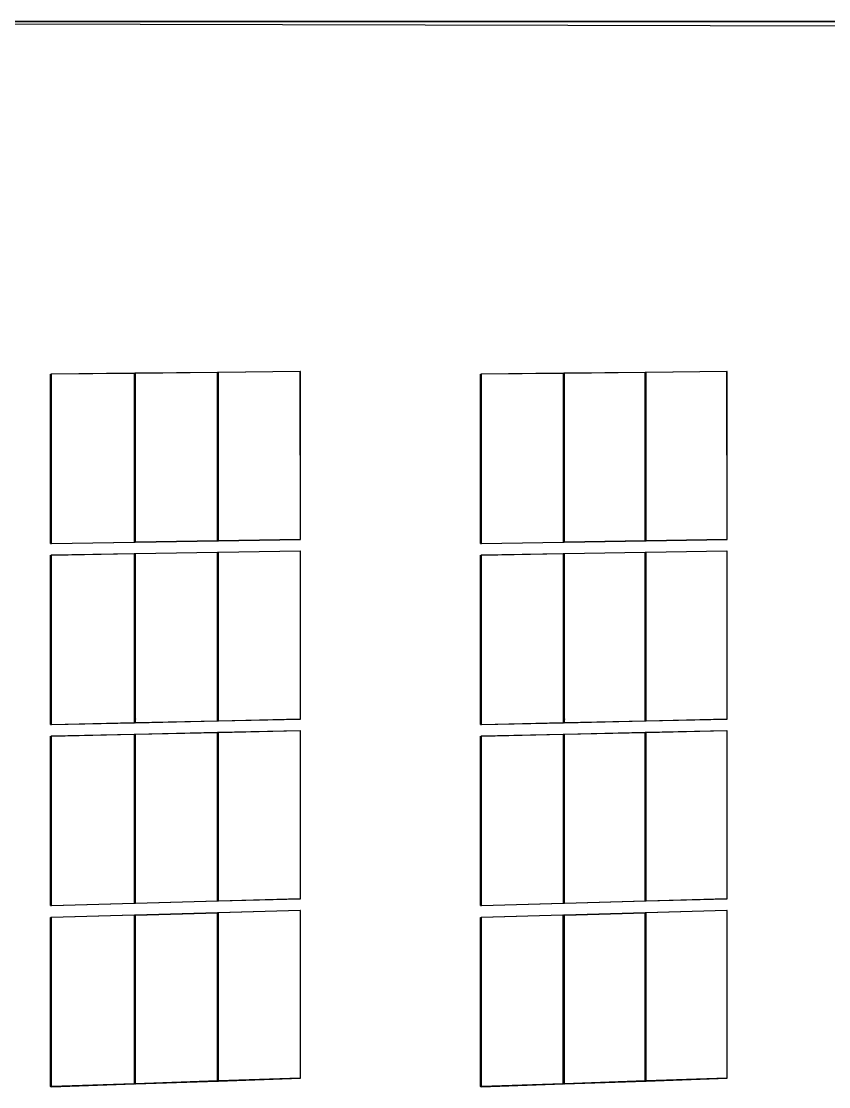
# Model space of a CAD drawing. Header units: inches. Extents: x -3457 to 3579, y -2730 to 2631.
# Drawn here: x -1079 to -540, y -709 to 2 of the extents above; entities that cross this region are included whole.
import ezdxf

# ---------------------------------------------------------------- set-up
doc = ezdxf.new("R2010")
doc.units = ezdxf.units.IN
doc.header["$MEASUREMENT"] = 0

msp = doc.modelspace()

# ---------------------------------------------------------------- linework, layer by layer
for p, q in [((-2886.52, 2.08), (-1.72, 2.08)), ((-1791.26, 2.06), (-1.7, -2.06)), ((-1791.26, 2.06), (-1.7, 2.06)), ((-1059.73, -346.32), (-1059.73, -233.45)), ((-1059.73, -233.45), (-1059.47, -233.49)), ((-1059.73, -233.45), (-1059.35, -233.45)), ((-1059.47, -346.32), (-1059.47, -233.49)), ((-1059.35, -233.49), (-1059.47, -233.49)), ((-1003.98, -232.84), (-1059.35, -233.45)), ((-1059.35, -233.45), (-1059.09, -233.49)), ((-1059.35, -233.45), (-1059.35, -233.49)), ((-1059.35, -233.49), (-1059.35, -346.32)), ((-1059.09, -233.49), (-1059.35, -233.49)), ((-1003.98, -232.88), (-1059.09, -233.49)), ((-1059.09, -346.32), (-1059.09, -233.49)), ((-1003.98, -232.84), (-1003.71, -232.87)), ((-1003.98, -232.84), (-1003.98, -232.88)), ((-1003.71, -232.87), (-1003.98, -232.88)), ((-1003.98, -232.88), (-1003.98, -345.41)), ((-1003.71, -345.47), (-1003.71, -232.87)), ((-1003.68, -345.41), (-1003.68, -232.83)), ((-1003.68, -232.83), (-1003.42, -232.87)), ((-1003.42, -345.46), (-1003.42, -232.87)), ((-1003.03, -232.87), (-1003.42, -232.87)), ((-948.32, -232.22), (-1003.3, -232.83)), ((-1003.3, -232.83), (-1003.03, -232.87)), ((-1003.3, -232.83), (-1003.3, -345.4)), ((-948.32, -232.26), (-1003.03, -232.87)), ((-1003.03, -345.4), (-1003.03, -232.87)), ((-948.23, -232.22), (-948.32, -232.22)), ((-948.32, -232.26), (-948.32, -232.22)), ((-948.32, -232.22), (-948.23, -232.23)), ((-948.32, -344.5), (-948.32, -232.26)), ((-948.23, -232.26), (-948.32, -232.26)), ((-948.23, -232.22), (-948.23, -232.23)), ((-948.23, -232.22), (-947.95, -232.26)), ((-948.23, -232.23), (-948.05, -232.26)), ((-948.23, -232.23), (-948.23, -232.26)), ((-948.23, -232.26), (-948.23, -344.5)), ((-948.05, -232.26), (-948.23, -232.26)), ((-947.95, -232.26), (-948.05, -232.26)), ((-948.05, -344.54), (-948.05, -232.26)), ((-947.95, -317.21), (-947.95, -232.26)), ((-947.94, -232.26), (-947.95, -232.26)), ((-893.16, -231.61), (-947.94, -232.22)), ((-947.94, -232.22), (-947.66, -232.26)), ((-947.94, -232.22), (-947.94, -232.26)), ((-947.66, -232.26), (-947.94, -232.26)), ((-947.94, -313.66), (-947.66, -232.26)), ((-947.94, -232.26), (-947.94, -313.66)), ((-893.16, -231.65), (-947.66, -232.26)), ((-947.66, -344.49), (-947.66, -232.26)), ((-893.16, -231.61), (-892.87, -231.65)), ((-893.16, -231.61), (-893.16, -231.65)), ((-892.87, -231.65), (-893.16, -231.65)), ((-893.16, -231.65), (-893.16, -343.6)), ((-892.87, -343.65), (-893.16, -231.65)), ((-892.87, -343.65), (-892.87, -231.65)), ((-772.78, -346.32), (-772.78, -233.45)), ((-772.78, -233.45), (-772.48, -233.49)), ((-772.78, -233.45), (-772.4, -233.45)), ((-772.48, -346.32), (-772.48, -233.49)), ((-772.4, -233.49), (-772.48, -233.49)), ((-717.79, -232.84), (-772.4, -233.45)), ((-772.4, -233.45), (-772.1, -233.49)), ((-772.4, -233.45), (-772.4, -233.49)), ((-772.4, -233.49), (-772.4, -346.32)), ((-772.1, -233.49), (-772.4, -233.49)), ((-717.79, -232.88), (-772.1, -233.49)), ((-772.1, -346.31), (-772.1, -233.49)), ((-717.79, -232.84), (-717.47, -232.87)), ((-717.79, -232.84), (-717.79, -232.88)), ((-717.47, -232.87), (-717.79, -232.88)), ((-717.79, -232.88), (-717.79, -345.41)), ((-717.5, -345.41), (-717.5, -232.83)), ((-717.5, -232.83), (-717.18, -232.87)), ((-717.47, -345.47), (-717.47, -232.87)), ((-717.18, -345.46), (-717.18, -232.87)), ((-716.8, -232.87), (-717.18, -232.87)), ((-662.88, -232.22), (-717.12, -232.83)), ((-717.12, -232.83), (-716.8, -232.87)), ((-717.12, -232.83), (-717.12, -345.4)), ((-662.88, -232.26), (-716.8, -232.87)), ((-716.8, -345.4), (-716.8, -232.87)), ((-662.79, -232.22), (-662.88, -232.22)), ((-662.88, -232.26), (-662.88, -232.22)), ((-662.88, -232.22), (-662.79, -232.23)), ((-662.88, -344.5), (-662.88, -232.26)), ((-662.79, -232.26), (-662.88, -232.26)), ((-662.79, -232.22), (-662.79, -232.23)), ((-662.79, -232.22), (-662.47, -232.26)), ((-662.79, -232.23), (-662.56, -232.26)), ((-662.79, -232.23), (-662.79, -232.26)), ((-662.79, -232.26), (-662.79, -344.5)), ((-662.56, -232.26), (-662.79, -232.26)), ((-662.56, -344.54), (-662.56, -232.26)), ((-662.51, -232.26), (-662.56, -232.26)), ((-608.47, -231.61), (-662.51, -232.22)), ((-662.51, -232.22), (-662.19, -232.26)), ((-662.51, -232.22), (-662.51, -232.26)), ((-662.47, -232.26), (-662.51, -232.26)), ((-662.51, -232.26), (-662.51, -328.52)), ((-662.19, -232.26), (-662.47, -232.26)), ((-662.47, -317.21), (-662.47, -232.26)), ((-662.47, -317.21), (-662.19, -232.26)), ((-608.47, -231.66), (-662.19, -232.26)), ((-662.19, -344.49), (-662.19, -232.26)), ((-608.47, -231.61), (-608.14, -231.65)), ((-608.47, -231.61), (-608.47, -231.66)), ((-608.14, -231.65), (-608.47, -231.66)), ((-608.47, -231.66), (-608.47, -343.6)), ((-608.14, -343.65), (-608.47, -231.66)), ((-608.14, -343.65), (-608.14, -231.65)), ((-948.05, -344.54), (-947.95, -317.21)), ((-947.95, -317.21), (-947.94, -313.66)), ((-947.95, -344.56), (-947.95, -317.21)), ((-947.94, -313.66), (-947.94, -344.5)), ((-662.51, -328.52), (-662.47, -317.21)), ((-662.47, -344.49), (-662.47, -317.21)), ((-662.56, -344.54), (-662.51, -328.52)), ((-662.51, -328.52), (-662.51, -344.5)), ((-1059.47, -346.38), (-1059.73, -346.32)), ((-1059.73, -346.32), (-1059.47, -346.32)), ((-1059.47, -346.32), (-1059.35, -346.32)), ((-1059.47, -346.38), (-1059.47, -346.32)), ((-1059.35, -346.32), (-1059.09, -346.38)), ((-1059.35, -346.32), (-1059.09, -346.32)), ((-1059.16, -346.38), (-1059.09, -346.38)), ((-1059.09, -346.32), (-1003.98, -345.41)), ((-1059.09, -346.38), (-1003.71, -345.47)), ((-1059.09, -346.38), (-1059.09, -346.32)), ((-1003.98, -345.41), (-1003.71, -345.47)), ((-1003.71, -345.47), (-1003.42, -345.46)), ((-1003.68, -345.41), (-1003.3, -345.4)), ((-1003.42, -345.46), (-1003.68, -345.41)), ((-1003.3, -345.4), (-1003.03, -345.46)), ((-1003.1, -345.46), (-1003.3, -345.4)), ((-1003.3, -345.4), (-1003.03, -345.4)), ((-1003.1, -345.46), (-1003.03, -345.46)), ((-1003.03, -345.4), (-948.32, -344.5)), ((-1003.03, -345.46), (-948.05, -344.56)), ((-1003.03, -345.46), (-1003.03, -345.4)), ((-948.05, -344.56), (-948.32, -344.5)), ((-948.32, -344.5), (-948.23, -344.5)), ((-948.23, -344.5), (-948.05, -344.56)), ((-948.23, -344.5), (-948.05, -344.54)), ((-948.23, -344.5), (-947.94, -344.5)), ((-948.05, -344.56), (-948.05, -344.54)), ((-948.05, -344.54), (-947.95, -344.56)), ((-948.05, -344.56), (-947.95, -344.56)), ((-947.94, -344.5), (-947.66, -344.49)), ((-947.94, -344.5), (-947.66, -344.55)), ((-947.74, -344.55), (-947.66, -344.55)), ((-947.66, -344.49), (-893.16, -343.6)), ((-947.66, -344.55), (-892.87, -343.65)), ((-947.66, -344.55), (-947.66, -344.49)), ((-893.16, -343.6), (-892.87, -343.65)), ((-772.48, -346.38), (-772.78, -346.32)), ((-772.78, -346.32), (-772.48, -346.32)), ((-772.48, -346.32), (-772.4, -346.32)), ((-772.48, -346.38), (-772.48, -346.32)), ((-772.4, -346.32), (-772.1, -346.31)), ((-772.4, -346.32), (-772.1, -346.38)), ((-772.17, -346.38), (-772.1, -346.38)), ((-772.1, -346.31), (-717.79, -345.41)), ((-772.1, -346.38), (-717.47, -345.47)), ((-772.1, -346.38), (-772.1, -346.31)), ((-717.79, -345.41), (-717.47, -345.47)), ((-717.5, -345.41), (-717.12, -345.4)), ((-717.18, -345.46), (-717.5, -345.41)), ((-717.47, -345.47), (-717.18, -345.46)), ((-717.12, -345.4), (-716.8, -345.46)), ((-716.87, -345.46), (-717.12, -345.4)), ((-717.12, -345.4), (-716.8, -345.4)), ((-716.87, -345.46), (-716.8, -345.46)), ((-716.8, -345.4), (-662.88, -344.5)), ((-716.8, -345.46), (-662.56, -344.56)), ((-716.8, -345.46), (-716.8, -345.4)), ((-662.56, -344.56), (-662.88, -344.5)), ((-662.88, -344.5), (-662.79, -344.5)), ((-662.79, -344.5), (-662.56, -344.56)), ((-662.79, -344.5), (-662.56, -344.54)), ((-662.79, -344.5), (-662.51, -344.5)), ((-662.56, -344.56), (-662.56, -344.54)), ((-662.56, -344.54), (-662.47, -344.56)), ((-662.56, -344.56), (-662.47, -344.56)), ((-662.51, -344.5), (-662.47, -344.49)), ((-662.51, -344.5), (-662.47, -344.5)), ((-662.47, -344.5), (-662.47, -344.49)), ((-662.47, -344.49), (-662.19, -344.49)), ((-662.47, -344.56), (-662.47, -344.5)), ((-662.47, -344.5), (-662.19, -344.55)), ((-662.26, -344.55), (-662.19, -344.55)), ((-662.19, -344.49), (-608.47, -343.6)), ((-662.19, -344.55), (-608.14, -343.65)), ((-662.19, -344.55), (-662.19, -344.49)), ((-608.47, -343.6), (-608.14, -343.65)), ((-1059.73, -467.15), (-1059.73, -354.27)), ((-1059.73, -354.27), (-1059.47, -354.33)), ((-1059.47, -467.22), (-1059.47, -354.33)), ((-1059.35, -354.33), (-1059.47, -354.33)), ((-1003.98, -353.34), (-1059.35, -354.27)), ((-1059.35, -354.27), (-1059.09, -354.32)), ((-1059.35, -354.27), (-1059.35, -354.33)), ((-1059.09, -354.32), (-1059.35, -354.33)), ((-1059.35, -354.33), (-1059.35, -467.14)), ((-1003.98, -353.4), (-1059.09, -354.32)), ((-1059.09, -467.13), (-1059.09, -354.32)), ((-1003.69, -353.33), (-1003.98, -353.34)), ((-1003.98, -353.34), (-1003.72, -353.4)), ((-1003.98, -353.34), (-1003.98, -353.4)), ((-1003.98, -353.4), (-1003.98, -465.92)), ((-1003.72, -353.4), (-1003.98, -353.4)), ((-1003.72, -465.99), (-1003.72, -353.4)), ((-1003.3, -353.33), (-1003.69, -353.33)), ((-1003.69, -465.91), (-1003.69, -353.33)), ((-1003.69, -353.33), (-1003.42, -353.39)), ((-1003.42, -464.84), (-1003.42, -353.39)), ((-1003.3, -353.39), (-1003.42, -353.39)), ((-948.32, -352.41), (-1003.3, -353.33)), ((-1003.3, -353.33), (-1003.04, -353.39)), ((-1003.3, -353.33), (-1003.3, -353.39)), ((-1003.04, -353.39), (-1003.3, -353.39)), ((-1003.3, -353.39), (-1003.3, -464.39)), ((-948.32, -352.47), (-1003.04, -353.39)), ((-1003.04, -463.35), (-1003.04, -353.39)), ((-948.23, -352.41), (-948.32, -352.41)), ((-948.32, -352.47), (-948.32, -352.41)), ((-948.32, -352.41), (-948.23, -352.43)), ((-948.32, -464.69), (-948.32, -352.47)), ((-948.23, -352.47), (-948.32, -352.47)), ((-947.94, -352.4), (-948.23, -352.41)), ((-948.23, -352.41), (-947.95, -352.46)), ((-948.23, -352.41), (-948.23, -352.43)), ((-948.23, -352.43), (-948.05, -352.46)), ((-948.23, -352.43), (-948.23, -352.47)), ((-948.05, -352.46), (-948.23, -352.47)), ((-948.23, -352.47), (-948.23, -464.68)), ((-947.95, -352.46), (-948.05, -352.46)), ((-948.05, -464.68), (-948.05, -352.46)), ((-947.94, -352.46), (-947.95, -352.46)), ((-947.95, -464.68), (-947.95, -352.46)), ((-893.16, -351.48), (-947.94, -352.4)), ((-893.16, -351.55), (-947.94, -352.4)), ((-947.94, -352.4), (-947.67, -352.46)), ((-947.94, -352.4), (-947.94, -352.46)), ((-947.67, -352.46), (-947.94, -352.46)), ((-947.94, -352.46), (-947.94, -464.68)), ((-893.16, -351.55), (-947.67, -352.46)), ((-947.67, -464.67), (-947.67, -352.46)), ((-893.16, -351.48), (-892.87, -351.54)), ((-893.16, -351.48), (-893.16, -351.55)), ((-892.87, -351.54), (-893.16, -351.55)), ((-893.16, -351.55), (-893.16, -463.47)), ((-892.87, -463.54), (-892.87, -351.54)), ((-772.78, -467.15), (-772.78, -354.27)), ((-772.78, -354.27), (-772.48, -354.33)), ((-772.48, -467.22), (-772.48, -354.33)), ((-772.41, -354.33), (-772.48, -354.33)), ((-717.79, -353.34), (-772.41, -354.27)), ((-772.41, -354.27), (-772.1, -354.32)), ((-772.41, -354.27), (-772.41, -354.33)), ((-772.1, -354.32), (-772.41, -354.33)), ((-772.41, -354.33), (-772.41, -467.14)), ((-717.79, -353.4), (-772.1, -354.32)), ((-772.1, -467.13), (-772.1, -354.32)), ((-717.5, -353.33), (-717.79, -353.34)), ((-717.79, -353.34), (-717.79, -353.4)), ((-717.79, -353.34), (-717.5, -353.39)), ((-717.79, -353.4), (-717.79, -465.92)), ((-717.5, -353.4), (-717.79, -353.4)), ((-717.12, -353.33), (-717.5, -353.33)), ((-717.5, -353.33), (-717.18, -353.39)), ((-717.5, -353.39), (-717.5, -353.33)), ((-717.5, -353.39), (-717.48, -353.4)), ((-717.5, -353.4), (-717.5, -353.39)), ((-717.5, -465.91), (-717.5, -353.4)), ((-717.48, -353.4), (-717.5, -353.4)), ((-717.48, -465.91), (-717.48, -353.4)), ((-717.18, -464.84), (-717.18, -353.39)), ((-717.12, -353.39), (-717.18, -353.39)), ((-662.89, -352.41), (-717.12, -353.33)), ((-717.12, -353.33), (-716.81, -353.39)), ((-717.12, -353.33), (-717.12, -353.39)), ((-716.81, -353.39), (-717.12, -353.39)), ((-717.12, -353.39), (-717.12, -464.59)), ((-662.89, -352.47), (-716.81, -353.39)), ((-716.81, -463.35), (-716.81, -353.39)), ((-662.79, -352.41), (-662.89, -352.41)), ((-662.89, -352.47), (-662.89, -352.41)), ((-662.89, -352.41), (-662.79, -352.42)), ((-662.89, -464.69), (-662.89, -352.47)), ((-662.79, -352.47), (-662.89, -352.47)), ((-662.51, -352.4), (-662.79, -352.41)), ((-662.79, -352.41), (-662.51, -352.46)), ((-662.79, -352.41), (-662.79, -352.42)), ((-662.79, -352.42), (-662.56, -352.46)), ((-662.79, -352.42), (-662.79, -352.47)), ((-662.56, -352.46), (-662.79, -352.47)), ((-662.79, -352.47), (-662.79, -464.68)), ((-662.51, -352.46), (-662.56, -352.46)), ((-662.56, -464.68), (-662.56, -352.46)), ((-608.47, -351.48), (-662.51, -352.4)), ((-608.47, -351.55), (-662.51, -352.4)), ((-662.51, -352.4), (-662.19, -352.46)), ((-662.51, -352.4), (-662.51, -352.46)), ((-662.47, -352.46), (-662.51, -352.46)), ((-662.51, -352.46), (-662.47, -352.46)), ((-662.51, -352.46), (-662.51, -464.68)), ((-662.51, -352.46), (-662.51, -352.46)), ((-662.19, -352.46), (-662.47, -352.46)), ((-662.47, -464.68), (-662.47, -352.46)), ((-608.47, -351.55), (-662.19, -352.46)), ((-662.19, -464.67), (-662.19, -352.46)), ((-608.47, -351.48), (-608.14, -351.54)), ((-608.47, -351.48), (-608.47, -351.55)), ((-608.14, -351.54), (-608.47, -351.55)), ((-608.47, -351.55), (-608.47, -463.47)), ((-608.14, -463.54), (-608.14, -351.54)), ((-1059.73, -467.15), (-1059.35, -467.14)), ((-1059.47, -467.22), (-1059.73, -467.15)), ((-1059.16, -467.21), (-1059.47, -467.22)), ((-1059.35, -467.14), (-1059.09, -467.13)), ((-1059.35, -467.14), (-1059.09, -467.21)), ((-1059.09, -467.21), (-1059.16, -467.21)), ((-1059.09, -467.13), (-1003.98, -465.92)), ((-1059.09, -467.21), (-1003.72, -465.99)), ((-1059.09, -467.21), (-1059.09, -467.13)), ((-1003.98, -465.92), (-1003.72, -465.99)), ((-1003.42, -464.84), (-1003.72, -465.99)), ((-1003.69, -465.91), (-1003.3, -465.9)), ((-1003.42, -465.98), (-1003.69, -465.91)), ((-1003.3, -464.39), (-1003.42, -464.84)), ((-1003.42, -465.98), (-1003.42, -464.84)), ((-1003.04, -463.35), (-1003.3, -464.39)), ((-1003.3, -464.39), (-1003.3, -465.9)), ((-1003.3, -465.9), (-1003.04, -465.89)), ((-1003.3, -465.9), (-1003.04, -465.98)), ((-1003.11, -465.98), (-1003.04, -465.98)), ((-1003.04, -465.89), (-1003.04, -463.35)), ((-1003.04, -465.89), (-948.32, -464.69)), ((-1003.04, -465.98), (-948.05, -464.76)), ((-1003.04, -465.98), (-1003.04, -465.89)), ((-948.32, -464.69), (-948.23, -464.68)), ((-948.05, -464.76), (-948.32, -464.69)), ((-948.23, -464.68), (-948.05, -464.73)), ((-948.23, -464.68), (-948.05, -464.68)), ((-948.05, -464.68), (-947.95, -464.68)), ((-948.05, -464.73), (-948.05, -464.68)), ((-948.05, -464.76), (-948.05, -464.73)), ((-948.05, -464.73), (-947.95, -464.76)), ((-948.05, -464.76), (-947.95, -464.76)), ((-947.95, -464.68), (-947.94, -464.68)), ((-947.95, -464.76), (-947.95, -464.68)), ((-947.67, -464.75), (-947.95, -464.76)), ((-947.94, -464.68), (-947.67, -464.67)), ((-947.94, -464.68), (-947.67, -464.75)), ((-947.67, -464.67), (-893.16, -463.47)), ((-947.67, -464.75), (-892.87, -463.54)), ((-947.67, -464.75), (-947.67, -464.67)), ((-893.16, -463.47), (-892.87, -463.54)), ((-772.78, -467.15), (-772.41, -467.14)), ((-772.48, -467.22), (-772.78, -467.15)), ((-772.17, -467.21), (-772.48, -467.22)), ((-772.41, -467.14), (-772.1, -467.13)), ((-772.41, -467.14), (-772.1, -467.21)), ((-772.1, -467.21), (-772.17, -467.21)), ((-772.1, -467.13), (-717.79, -465.92)), ((-772.1, -467.21), (-717.48, -465.99)), ((-772.1, -467.21), (-772.1, -467.13)), ((-717.79, -465.92), (-717.48, -465.99)), ((-717.5, -465.91), (-717.48, -465.91)), ((-717.18, -465.98), (-717.5, -465.91)), ((-717.18, -464.84), (-717.48, -465.99)), ((-717.48, -465.91), (-717.12, -465.9)), ((-717.48, -465.99), (-717.48, -465.91)), ((-717.12, -464.59), (-717.18, -464.84)), ((-717.18, -465.98), (-717.18, -464.84)), ((-716.81, -463.35), (-717.12, -464.59)), ((-717.12, -464.59), (-717.12, -465.9)), ((-717.12, -465.9), (-716.81, -465.89)), ((-717.12, -465.9), (-716.81, -465.98)), ((-716.88, -465.98), (-716.81, -465.98)), ((-716.81, -465.89), (-716.81, -463.35)), ((-716.81, -465.89), (-662.89, -464.69)), ((-716.81, -465.98), (-662.56, -464.76)), ((-716.81, -465.98), (-716.81, -465.89)), ((-662.89, -464.69), (-662.79, -464.68)), ((-662.56, -464.76), (-662.89, -464.69)), ((-662.79, -464.68), (-662.56, -464.68)), ((-662.79, -464.68), (-662.56, -464.74)), ((-662.56, -464.68), (-662.51, -464.68)), ((-662.56, -464.74), (-662.56, -464.68)), ((-662.56, -464.76), (-662.56, -464.74)), ((-662.56, -464.74), (-662.47, -464.76)), ((-662.56, -464.76), (-662.47, -464.76)), ((-662.51, -464.68), (-662.47, -464.69)), ((-662.51, -464.68), (-662.47, -464.68)), ((-662.47, -464.68), (-662.19, -464.67)), ((-662.47, -464.69), (-662.47, -464.68)), ((-662.47, -464.76), (-662.47, -464.69)), ((-662.47, -464.69), (-662.19, -464.75)), ((-662.19, -464.75), (-662.47, -464.76)), ((-662.19, -464.67), (-608.47, -463.47)), ((-662.19, -464.75), (-608.14, -463.54)), ((-662.19, -464.75), (-662.19, -464.67)), ((-608.47, -463.47), (-608.14, -463.54)), ((-1059.74, -587.97), (-1059.74, -475.09)), ((-1059.74, -475.09), (-1059.48, -475.17)), ((-1059.09, -475.16), (-1059.48, -475.17)), ((-1059.48, -588.06), (-1059.48, -475.17)), ((-1003.99, -473.84), (-1059.35, -475.09)), ((-1059.35, -475.09), (-1059.09, -475.16)), ((-1059.35, -475.09), (-1059.35, -587.96)), ((-1003.99, -473.92), (-1059.09, -475.16)), ((-1059.09, -587.95), (-1059.09, -475.16)), ((-1003.69, -473.83), (-1003.99, -473.84)), ((-1003.99, -473.84), (-1003.72, -473.92)), ((-1003.99, -473.84), (-1003.99, -473.92)), ((-1003.99, -473.92), (-1003.99, -586.42)), ((-1003.72, -473.92), (-1003.99, -473.92)), ((-1003.72, -586.51), (-1003.72, -473.92)), ((-1003.31, -473.83), (-1003.69, -473.83)), ((-1003.69, -473.83), (-1003.42, -473.91)), ((-1003.69, -586.41), (-1003.69, -473.83)), ((-1003.31, -473.91), (-1003.42, -473.91)), ((-1003.42, -586.5), (-1003.42, -473.91)), ((-948.33, -472.59), (-1003.31, -473.83)), ((-1003.31, -473.83), (-1003.04, -473.9)), ((-1003.31, -473.83), (-1003.31, -473.91)), ((-1003.04, -473.9), (-1003.31, -473.91)), ((-1003.31, -473.91), (-1003.31, -586.4)), ((-948.33, -472.67), (-1003.04, -473.9)), ((-1003.04, -586.39), (-1003.04, -473.9)), ((-948.23, -472.59), (-948.33, -472.59)), ((-948.33, -472.59), (-948.23, -472.62)), ((-948.33, -472.67), (-948.33, -472.59)), ((-948.33, -584.87), (-948.33, -472.67)), ((-948.23, -472.67), (-948.33, -472.67)), ((-947.95, -472.58), (-948.23, -472.59)), ((-948.23, -472.59), (-947.96, -472.67)), ((-948.23, -472.59), (-948.23, -472.62)), ((-948.23, -472.62), (-948.05, -472.67)), ((-948.23, -472.62), (-948.23, -472.67)), ((-948.23, -472.67), (-948.23, -584.87)), ((-948.05, -472.67), (-948.23, -472.67)), ((-947.96, -472.67), (-948.05, -472.67)), ((-948.05, -584.86), (-948.05, -472.67)), ((-947.95, -472.67), (-947.96, -472.67)), ((-947.96, -584.96), (-947.96, -472.67)), ((-893.16, -471.35), (-947.95, -472.58)), ((-947.95, -472.58), (-947.67, -472.66)), ((-947.95, -472.58), (-947.95, -472.67)), ((-947.67, -472.66), (-947.95, -472.67)), ((-947.95, -472.67), (-947.95, -584.86)), ((-893.16, -471.44), (-947.67, -472.66)), ((-947.67, -584.85), (-947.67, -472.66)), ((-893.16, -471.35), (-892.88, -471.43)), ((-893.16, -471.35), (-893.16, -471.44)), ((-892.88, -471.43), (-893.16, -471.44)), ((-893.16, -471.44), (-893.16, -583.34)), ((-892.88, -583.43), (-892.88, -471.43)), ((-772.79, -587.97), (-772.79, -475.09)), ((-772.79, -475.09), (-772.48, -475.17)), ((-772.1, -475.16), (-772.48, -475.17)), ((-772.48, -588.06), (-772.48, -475.17)), ((-717.79, -473.84), (-772.41, -475.09)), ((-772.41, -475.09), (-772.1, -475.16)), ((-772.41, -475.09), (-772.41, -587.96)), ((-717.79, -473.93), (-772.1, -475.16)), ((-772.1, -587.95), (-772.1, -475.16)), ((-717.5, -473.83), (-717.79, -473.84)), ((-717.79, -473.84), (-717.5, -473.91)), ((-717.79, -473.84), (-717.79, -473.93)), ((-717.5, -473.92), (-717.79, -473.93)), ((-717.79, -473.93), (-717.79, -586.42)), ((-717.12, -473.83), (-717.5, -473.83)), ((-717.5, -473.83), (-717.19, -473.91)), ((-717.5, -473.91), (-717.5, -473.83)), ((-717.5, -473.91), (-717.48, -473.92)), ((-717.5, -473.92), (-717.5, -473.91)), ((-717.5, -586.41), (-717.5, -473.92)), ((-717.48, -473.92), (-717.5, -473.92)), ((-717.48, -586.41), (-717.48, -473.92)), ((-717.12, -473.91), (-717.19, -473.91)), ((-717.19, -586.5), (-717.19, -473.91)), ((-662.89, -472.59), (-717.12, -473.83)), ((-717.12, -473.83), (-716.81, -473.9)), ((-717.12, -473.83), (-717.12, -473.91)), ((-716.81, -473.9), (-717.12, -473.91)), ((-717.12, -473.91), (-717.12, -586.4)), ((-662.89, -472.67), (-716.81, -473.9)), ((-716.81, -586.39), (-716.81, -473.9)), ((-662.8, -472.59), (-662.89, -472.59)), ((-662.89, -472.59), (-662.8, -472.61)), ((-662.89, -472.67), (-662.89, -472.59)), ((-662.89, -584.87), (-662.89, -472.67)), ((-662.8, -472.67), (-662.89, -472.67)), ((-662.51, -472.58), (-662.8, -472.59)), ((-662.8, -472.59), (-662.51, -472.66)), ((-662.8, -472.59), (-662.8, -472.61)), ((-662.8, -472.61), (-662.57, -472.67)), ((-662.8, -472.61), (-662.8, -472.67)), ((-662.8, -472.67), (-662.8, -584.87)), ((-662.57, -472.67), (-662.8, -472.67)), ((-662.57, -584.86), (-662.57, -472.67)), ((-662.51, -472.67), (-662.57, -472.67)), ((-608.47, -471.35), (-662.51, -472.58)), ((-662.51, -472.58), (-662.19, -472.66)), ((-662.51, -472.58), (-662.51, -472.66)), ((-662.51, -472.66), (-662.47, -472.67)), ((-662.51, -472.66), (-662.51, -472.67)), ((-662.47, -472.67), (-662.51, -472.67)), ((-662.51, -472.67), (-662.51, -584.86)), ((-662.19, -472.66), (-662.47, -472.67)), ((-662.47, -584.96), (-662.47, -472.67)), ((-608.47, -471.44), (-662.19, -472.66)), ((-662.19, -584.85), (-662.19, -472.66)), ((-608.47, -471.35), (-608.14, -471.43)), ((-608.47, -471.35), (-608.47, -471.44)), ((-608.14, -471.43), (-608.47, -471.44)), ((-608.47, -471.44), (-608.47, -583.34)), ((-608.14, -583.43), (-608.14, -471.43)), ((-1059.74, -587.97), (-1059.35, -587.96)), ((-1059.48, -588.06), (-1059.74, -587.97)), ((-1059.35, -587.96), (-1059.09, -587.95)), ((-1059.35, -587.96), (-1059.09, -588.05)), ((-1059.16, -588.05), (-1059.09, -588.05)), ((-1059.09, -587.95), (-1003.99, -586.42)), ((-1059.09, -588.05), (-1003.72, -586.51)), ((-1059.09, -588.05), (-1059.09, -587.95)), ((-1003.99, -586.42), (-1003.72, -586.51)), ((-1003.69, -586.41), (-1003.31, -586.4)), ((-1003.42, -586.5), (-1003.69, -586.41)), ((-1003.31, -586.4), (-1003.04, -586.39)), ((-1003.31, -586.4), (-1003.04, -586.49)), ((-1003.11, -586.5), (-1003.04, -586.49)), ((-1003.04, -586.39), (-948.33, -584.87)), ((-1003.04, -586.49), (-948.05, -584.96)), ((-1003.04, -586.49), (-1003.04, -586.39)), ((-948.05, -584.96), (-948.33, -584.87)), ((-948.33, -584.87), (-948.23, -584.87)), ((-948.23, -584.87), (-948.05, -584.86)), ((-948.23, -584.87), (-947.96, -584.96)), ((-948.05, -584.96), (-948.05, -584.86)), ((-948.05, -584.86), (-947.95, -584.86)), ((-948.05, -584.96), (-947.96, -584.96)), ((-947.95, -584.86), (-947.67, -584.85)), ((-947.95, -584.86), (-947.67, -584.95)), ((-947.74, -584.96), (-947.67, -584.95)), ((-947.67, -584.85), (-893.16, -583.34)), ((-947.67, -584.95), (-892.88, -583.43)), ((-947.67, -584.95), (-947.67, -584.85)), ((-893.16, -583.34), (-892.88, -583.43)), ((-772.79, -587.97), (-772.41, -587.96)), ((-772.48, -588.06), (-772.79, -587.97)), ((-772.41, -587.96), (-772.1, -587.95)), ((-772.41, -587.96), (-772.1, -588.05)), ((-772.17, -588.05), (-772.1, -588.05)), ((-772.1, -587.95), (-717.79, -586.42)), ((-772.1, -588.05), (-717.48, -586.51)), ((-772.1, -588.05), (-772.1, -587.95)), ((-717.79, -586.42), (-717.48, -586.51)), ((-717.5, -586.41), (-717.48, -586.41)), ((-717.19, -586.5), (-717.5, -586.41)), ((-717.48, -586.41), (-717.12, -586.4)), ((-717.48, -586.51), (-717.48, -586.41)), ((-717.12, -586.4), (-716.81, -586.39)), ((-717.12, -586.4), (-716.81, -586.49)), ((-716.88, -586.5), (-716.81, -586.49)), ((-716.81, -586.39), (-662.89, -584.87)), ((-716.81, -586.49), (-662.57, -584.96)), ((-716.81, -586.49), (-716.81, -586.39)), ((-662.57, -584.96), (-662.89, -584.87)), ((-662.89, -584.87), (-662.8, -584.87)), ((-662.8, -584.87), (-662.57, -584.86)), ((-662.8, -584.87), (-662.47, -584.96)), ((-662.57, -584.96), (-662.57, -584.86)), ((-662.57, -584.86), (-662.51, -584.86)), ((-662.57, -584.96), (-662.47, -584.96)), ((-662.51, -584.86), (-662.19, -584.85)), ((-662.51, -584.86), (-662.19, -584.95)), ((-662.26, -584.96), (-662.19, -584.95)), ((-662.19, -584.85), (-608.47, -583.34)), ((-662.19, -584.95), (-608.14, -583.43)), ((-662.19, -584.95), (-662.19, -584.85)), ((-608.47, -583.34), (-608.14, -583.43)), ((-1059.74, -595.91), (-1059.48, -596.01)), ((-1059.74, -708.79), (-1059.74, -595.91)), ((-1059.09, -596), (-1059.48, -596.01)), ((-1059.48, -708.9), (-1059.48, -596.01)), ((-1003.99, -594.34), (-1059.35, -595.9)), ((-1059.35, -595.9), (-1059.35, -708.78)), ((-1059.35, -595.9), (-1059.09, -596)), ((-1003.99, -594.45), (-1059.09, -596)), ((-1059.09, -708.77), (-1059.09, -596)), ((-1003.99, -594.34), (-1003.72, -594.44)), ((-1003.99, -594.34), (-1003.99, -594.45)), ((-1003.72, -594.44), (-1003.99, -594.45)), ((-1003.99, -594.45), (-1003.99, -706.92)), ((-1003.72, -707.03), (-1003.72, -594.44)), ((-1003.69, -706.91), (-1003.69, -594.34)), ((-1003.69, -594.34), (-1003.42, -594.43)), ((-1003.42, -594.43), (-1003.04, -594.42)), ((-1003.42, -707.02), (-1003.42, -594.43)), ((-948.33, -592.78), (-1003.31, -594.33)), ((-1003.31, -594.33), (-1003.31, -706.9)), ((-1003.31, -594.33), (-1003.04, -594.42)), ((-1003.04, -594.42), (-948.33, -592.88)), ((-1003.04, -706.89), (-1003.04, -594.42)), ((-948.24, -592.77), (-948.33, -592.78)), ((-948.33, -592.88), (-948.33, -592.78)), ((-948.33, -592.78), (-948.24, -592.81)), ((-948.33, -705.05), (-948.33, -592.88)), ((-948.33, -592.88), (-948.24, -592.88)), ((-948.24, -592.77), (-948.24, -592.81)), ((-948.24, -592.77), (-947.96, -592.87)), ((-948.24, -592.81), (-948.05, -592.87)), ((-948.24, -592.81), (-948.24, -592.88)), ((-948.24, -592.88), (-948.05, -592.87)), ((-948.24, -592.88), (-948.24, -705.05)), ((-948.05, -705.13), (-948.05, -592.87)), ((-947.96, -592.87), (-948.05, -592.87)), ((-947.67, -592.86), (-947.96, -592.87)), ((-947.96, -705.17), (-947.96, -592.87)), ((-893.16, -591.22), (-947.95, -592.77)), ((-947.95, -592.77), (-947.95, -705.04)), ((-947.95, -592.77), (-947.67, -592.86)), ((-893.16, -591.33), (-947.67, -592.86)), ((-947.67, -705.03), (-947.67, -592.86)), ((-893.16, -591.22), (-892.88, -591.32)), ((-893.16, -591.22), (-893.16, -591.33)), ((-892.88, -591.32), (-893.16, -591.33)), ((-893.16, -591.33), (-893.16, -703.21)), ((-892.88, -703.32), (-892.88, -591.32)), ((-772.79, -595.91), (-772.48, -596.01)), ((-772.79, -708.79), (-772.79, -595.91)), ((-772.1, -596), (-772.48, -596.01)), ((-772.48, -708.9), (-772.48, -596.01)), ((-717.8, -594.34), (-772.41, -595.9)), ((-772.41, -595.9), (-772.41, -708.78)), ((-772.41, -595.9), (-772.1, -596)), ((-717.8, -594.45), (-772.1, -596)), ((-772.1, -708.76), (-772.1, -596)), ((-717.8, -594.34), (-717.48, -594.44)), ((-717.8, -594.34), (-717.8, -594.45)), ((-717.48, -594.44), (-717.8, -594.45)), ((-717.8, -594.45), (-717.8, -706.92)), ((-717.5, -706.91), (-717.5, -594.34)), ((-717.5, -594.34), (-717.19, -594.43)), ((-717.48, -707.03), (-717.48, -594.44)), ((-717.19, -594.43), (-716.81, -594.42)), ((-717.19, -707.02), (-717.19, -594.43)), ((-662.89, -592.78), (-717.12, -594.33)), ((-717.12, -594.33), (-717.12, -706.9)), ((-717.12, -594.33), (-716.81, -594.42)), ((-716.81, -594.42), (-662.89, -592.88)), ((-716.81, -706.89), (-716.81, -594.42)), ((-662.8, -592.77), (-662.89, -592.78)), ((-662.89, -592.88), (-662.89, -592.78)), ((-662.89, -592.78), (-662.8, -592.8)), ((-662.89, -705.05), (-662.89, -592.88)), ((-662.89, -592.88), (-662.8, -592.88)), ((-662.8, -592.77), (-662.8, -592.8)), ((-662.8, -592.77), (-662.48, -592.87)), ((-662.8, -592.8), (-662.57, -592.87)), ((-662.8, -592.8), (-662.8, -592.88)), ((-662.8, -592.88), (-662.57, -592.87)), ((-662.8, -592.88), (-662.8, -705.05)), ((-662.57, -705.13), (-662.57, -592.87)), ((-662.48, -592.87), (-662.57, -592.87)), ((-608.47, -591.22), (-662.51, -592.77)), ((-662.51, -592.77), (-662.51, -705.04)), ((-662.51, -592.77), (-662.19, -592.86)), ((-662.19, -592.86), (-662.48, -592.87)), ((-662.48, -705.17), (-662.48, -592.87)), ((-608.47, -591.33), (-662.19, -592.86)), ((-662.19, -705.03), (-662.19, -592.86)), ((-608.47, -591.22), (-608.14, -591.32)), ((-608.47, -591.22), (-608.47, -591.33)), ((-608.14, -591.32), (-608.47, -591.33)), ((-608.47, -591.33), (-608.47, -703.21)), ((-608.14, -703.32), (-608.14, -591.32)), ((-893.16, -703.21), (-947.67, -705.03)), ((-947.67, -705.16), (-892.88, -703.32)), ((-893.16, -703.21), (-892.88, -703.32)), ((-608.47, -703.21), (-662.19, -705.03)), ((-662.19, -705.16), (-608.14, -703.32)), ((-608.47, -703.21), (-608.14, -703.32)), ((-1059.74, -708.79), (-1059.35, -708.78)), ((-1059.48, -708.9), (-1059.74, -708.79)), ((-1059.09, -708.77), (-1059.35, -708.78)), ((-1059.35, -708.78), (-1059.09, -708.89)), ((-1059.17, -708.89), (-1059.09, -708.89)), ((-1003.99, -706.92), (-1059.09, -708.77)), ((-1059.09, -708.89), (-1003.72, -707.03)), ((-1059.09, -708.89), (-1059.09, -708.77)), ((-1003.69, -706.91), (-1003.99, -706.92)), ((-1003.99, -706.92), (-1003.72, -707.03)), ((-1003.31, -706.9), (-1003.69, -706.91)), ((-1003.42, -707.02), (-1003.69, -706.91)), ((-1003.04, -706.89), (-1003.31, -706.9)), ((-1003.31, -706.9), (-1003.04, -707.01)), ((-1003.11, -707.01), (-1003.04, -707.01)), ((-948.33, -705.05), (-1003.04, -706.89)), ((-1003.04, -707.01), (-948.05, -705.17)), ((-1003.04, -707.01), (-1003.04, -706.89)), ((-948.24, -705.05), (-948.33, -705.05)), ((-948.05, -705.17), (-948.33, -705.05)), ((-947.95, -705.04), (-948.24, -705.05)), ((-948.24, -705.05), (-948.05, -705.13)), ((-948.05, -705.13), (-947.96, -705.17)), ((-948.05, -705.17), (-948.05, -705.13)), ((-948.05, -705.17), (-947.96, -705.17)), ((-947.67, -705.03), (-947.95, -705.04)), ((-947.95, -705.04), (-947.67, -705.16)), ((-947.74, -705.16), (-947.67, -705.16)), ((-947.67, -705.16), (-947.67, -705.03)), ((-772.79, -708.79), (-772.41, -708.78)), ((-772.48, -708.9), (-772.79, -708.79)), ((-772.1, -708.76), (-772.41, -708.78)), ((-772.41, -708.78), (-772.1, -708.89)), ((-772.17, -708.89), (-772.1, -708.89)), ((-717.8, -706.92), (-772.1, -708.76)), ((-772.1, -708.89), (-717.48, -707.03)), ((-772.1, -708.89), (-772.1, -708.76)), ((-717.5, -706.91), (-717.8, -706.92)), ((-717.8, -706.92), (-717.48, -707.03)), ((-717.12, -706.9), (-717.5, -706.91)), ((-717.19, -707.02), (-717.5, -706.91)), ((-716.81, -706.89), (-717.12, -706.9)), ((-717.12, -706.9), (-716.81, -707.01)), ((-716.88, -707.01), (-716.81, -707.01)), ((-662.89, -705.05), (-716.81, -706.89)), ((-716.81, -707.01), (-662.57, -705.17)), ((-716.81, -707.01), (-716.81, -706.89)), ((-662.8, -705.05), (-662.89, -705.05)), ((-662.57, -705.17), (-662.89, -705.05)), ((-662.51, -705.04), (-662.8, -705.05)), ((-662.8, -705.05), (-662.57, -705.13)), ((-662.57, -705.13), (-662.48, -705.17)), ((-662.57, -705.17), (-662.57, -705.13)), ((-662.57, -705.17), (-662.48, -705.17)), ((-662.19, -705.03), (-662.51, -705.04)), ((-662.51, -705.04), (-662.19, -705.16)), ((-662.26, -705.16), (-662.19, -705.16)), ((-662.19, -705.16), (-662.19, -705.03))]:
    msp.add_line(p, q)

doc.saveas('drawing.dxf')
